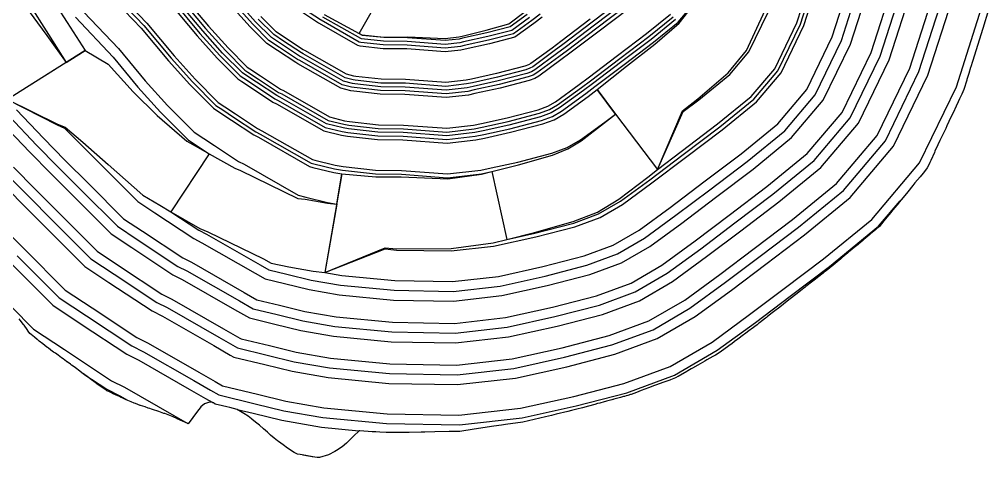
# Model space of a CAD drawing. Extents: x 310187 to 312228, y 6607198 to 6609795.
# Drawn here: x 311870.2 to 312219.2, y 6608226.1 to 6608383.7 of the extents above; entities that cross this region are included whole.
import ezdxf

# ---------------------------------------------------------------- set-up
doc = ezdxf.new("R2010")
doc.units = 0

msp = doc.modelspace()

# ---------------------------------------------------------------- linework, layer by layer
at = {"layer": 'CASTLEHILL', "color": 1}
msp.add_line((311972.284, 6608227.005, 430), (311976.314, 6608226.308, 430), dxfattribs=at)
at = {"layer": 'CASTLEHILL', "color": 4}
for points in [[(311862.765, 6608404.449, 400), (311873.354, 6608389.742, 400), (311880.678, 6608378.271, 400), (311887.057, 6608368.178, 400), (311865.925, 6608354.82, 400)], [(311904.154, 6608394.798, 380), (311916.036, 6608382.352, 380), (311925.866, 6608370.572, 380), (311933.454, 6608362.146, 380), (311941.822, 6608353.787, 380), (311944.173, 6608352.232, 380), (311948.006, 6608349.696, 380), (311955.971, 6608344.427, 380), (311957.543, 6608343.637, 380), (311975.695, 6608333.257, 380), (311976.515, 6608333.059, 380), (311983.93, 6608331.233, 380), (311986.735, 6608330.748, 380), (311998.47, 6608329.451, 380), (312007.809, 6608329.34, 380), (312024.373, 6608328.098, 380), (312036.381, 6608329.456, 380), (312040.07, 6608330.269, 380), (312049.641, 6608332.38, 380), (312061.926, 6608335.561, 380), (312067.465, 6608337.609, 380), (312072.191, 6608340.354, 380), (312081.486, 6608347.116, 380), (312084.843, 6608349.653, 380), (312099.915, 6608329.707, 380), (312108.428, 6608336.14, 380), (312121.585, 6608346.081, 380), (312133.7, 6608355.968, 380), (312142.168, 6608365.962, 380), (312150.165, 6608382.48, 380), (312157.291, 6608404.646, 380)], [(311893.341, 6608386.315, 390), (311905.826, 6608373.237, 390), (311915.528, 6608361.61, 390), (311923.53, 6608352.723, 390), (311933.128, 6608343.137, 390), (311936.626, 6608340.823, 390), (311940.459, 6608338.287, 390), (311949.101, 6608332.57, 390), (311951.071, 6608331.58, 390), (311970.592, 6608320.417, 390), (311973.273, 6608319.769, 390), (311981.125, 6608317.836, 390), (311984.444, 6608317.261, 390), (311980.183, 6608292.627, 390), (311986.262, 6608291.576, 390), (312005.332, 6608289.745, 390), (312026.173, 6608289.375, 390), (312042.736, 6608291.249, 390), (312058.656, 6608294.759, 390), (312073.511, 6608298.606, 390), (312084.008, 6608302.487, 390), (312093.337, 6608307.905, 390), (312104.525, 6608316.044, 390), (312116.675, 6608325.226, 390), (312130.036, 6608335.321, 390), (312143.323, 6608346.165, 390), (312153.726, 6608358.441, 390), (312162.895, 6608377.382, 390), (312170.459, 6608400.91, 390)], [(311869.174, 6608351.159, 400), (311878.828, 6608340.915, 400), (311886.569, 6608333.107, 400), (311895.192, 6608324.49, 400), (311907.703, 6608311.994, 400), (311914.555, 6608307.46, 400), (311929.013, 6608297.896, 400), (311932.146, 6608296.321, 400), (311951.148, 6608285.455, 400), (311955.667, 6608282.87, 400), (311963.792, 6608280.907, 400), (311972.924, 6608278.658, 400), (311984.264, 6608276.697, 400), (312004.481, 6608274.756, 400), (312026.886, 6608274.358, 400), (312045.201, 6608276.43, 400), (312062.153, 6608280.168, 400), (312078.004, 6608284.272, 400), (312090.423, 6608288.865, 400), (312101.538, 6608295.32, 400), (312113.461, 6608303.993, 400), (312125.719, 6608313.256, 400), (312139.304, 6608323.521, 400), (312153.877, 6608335.414, 400), (312166.4, 6608350.193, 400), (312176.855, 6608371.791, 400), (312184.9, 6608396.813, 400)], [(311868.04, 6608330.488, 410), (311875.94, 6608322.52, 410), (311884.589, 6608313.877, 410), (311898.168, 6608300.314, 410), (311906.278, 6608294.948, 410), (311921.48, 6608284.892, 410), (311925.049, 6608283.098, 410), (311943.7, 6608272.433, 410), (311949.621, 6608269.046, 410), (311950.07, 6608268.789, 410), (311960.237, 6608266.332, 410), (311969.848, 6608263.965, 410), (311982.266, 6608261.817, 410), (312003.63, 6608259.766, 410), (312027.599, 6608259.341, 410), (312047.666, 6608261.611, 410), (312065.649, 6608265.576, 410), (312082.498, 6608269.939, 410), (312096.839, 6608275.242, 410), (312109.74, 6608282.734, 410), (312122.397, 6608291.942, 410), (312134.764, 6608301.287, 410), (312148.572, 6608311.721, 410), (312164.431, 6608324.663, 410), (312179.075, 6608341.945, 410), (312190.816, 6608366.199, 410), (312199.341, 6608392.716, 410)], [(311928.247, 6608393.253, 360), (311938.229, 6608381.29, 360), (311945.321, 6608373.415, 360), (311952.22, 6608366.523, 360), (311953.199, 6608365.875, 360), (311957.032, 6608363.34, 360), (311964.186, 6608358.607, 360), (311965.283, 6608358.056, 360), (311981.817, 6608348.601, 360), (311987.283, 6608347.255, 360), (311989.03, 6608346.953, 360), (311999.467, 6608345.799, 360), (312008.518, 6608345.692, 360), (312024.063, 6608344.526, 360), (312033.693, 6608345.615, 360), (312036.547, 6608346.245, 360), (312045.828, 6608348.291, 360), (312057.026, 6608351.191, 360), (312060.469, 6608352.464, 360), (312063.248, 6608354.078, 360), (312071.742, 6608360.257, 360), (312074.981, 6608362.704, 360), (312085.54, 6608370.683, 360), (312096.034, 6608378.613, 360), (312104.604, 6608385.606, 360)], [(311863.186, 6608309.816, 420), (311871.866, 6608301.142, 420), (311886.726, 6608286.298, 420), (311896.346, 6608279.934, 420), (311912.44, 6608269.288, 420), (311916.532, 6608267.231, 420), (311934.762, 6608256.806, 420), (311940.683, 6608253.42, 420), (311943.354, 6608251.892, 420), (311955.97, 6608248.843, 420), (311966.157, 6608246.334, 420), (311979.868, 6608243.963, 420), (312002.609, 6608241.78, 420), (312028.454, 6608241.321, 420), (312050.624, 6608243.829, 420), (312069.845, 6608248.067, 420), (312087.89, 6608252.739, 420), (312104.538, 6608258.896, 420), (312119.582, 6608267.632, 420), (312133.119, 6608277.481, 420), (312145.617, 6608286.924, 420), (312159.693, 6608297.561, 420), (312177.095, 6608311.762, 420), (312194.284, 6608332.048, 420), (312207.568, 6608359.489, 420), (312216.67, 6608387.8, 420)], [(312075.678, 6608383.735, 340), (312065.118, 6608375.756, 340), (312061.998, 6608373.398, 340), (312054.305, 6608367.801, 340), (312053.473, 6608367.318, 340), (312052.127, 6608366.821, 340), (312042.015, 6608364.202, 340), (312033.025, 6608362.22, 340), (312031.006, 6608361.775, 340), (312023.752, 6608360.954, 340), (312009.228, 6608362.044, 340), (312000.465, 6608362.147, 340), (311991.325, 6608363.158, 340), (311990.637, 6608363.277, 340), (311987.951, 6608363.938, 340), (311973.022, 6608372.475, 340), (311972.401, 6608372.787, 340), (311966.057, 6608376.984, 340), (311962.617, 6608379.26, 340), (311957.187, 6608384.683, 340)], [(311859.142, 6608288.407, 430), (311875.284, 6608272.283, 430), (311886.413, 6608264.92, 430), (311903.399, 6608253.684, 430), (311908.015, 6608251.363, 430), (311925.825, 6608241.179, 430), (311930.852, 6608238.304, 430)]]:
    msp.add_polyline3d(points, dxfattribs=at)
at = {"layer": 'CASTLEHILL', "color": 3}
for points in [[(311902.036, 6608393.137, 390), (311914.036, 6608380.567, 390), (311923.841, 6608368.817, 390), (311931.51, 6608360.301, 390), (311940.119, 6608351.701, 390), (311942.695, 6608349.997, 390), (311946.528, 6608347.462, 390), (311954.625, 6608342.105, 390), (311956.276, 6608341.275, 390), (311974.695, 6608330.742, 390), (311975.88, 6608330.456, 390), (311983.38, 6608328.609, 390), (311986.319, 6608328.101, 390), (311980.183, 6608292.627, 390), (312001.929, 6608301.196, 390), (312005.956, 6608300.736, 390), (312025.65, 6608300.386, 390), (312040.929, 6608302.114, 390), (312056.092, 6608305.458, 390), (312070.217, 6608309.115, 390), (312079.303, 6608312.475, 390), (312087.323, 6608317.133, 390), (312097.973, 6608324.881, 390), (312110.043, 6608334.002, 390), (312123.24, 6608343.973, 390), (312135.585, 6608354.048, 390), (312144.432, 6608364.489, 390), (312152.658, 6608381.482, 390), (312159.87, 6608403.914, 390)], [(311879.977, 6608394.235, 400), (311887.43, 6608382.561, 400), (311893.82, 6608372.452, 400), (311865.925, 6608354.82, 400), (311883.815, 6608345.736, 400), (311886.453, 6608344.587, 400), (311892.237, 6608338.753, 400), (311900.847, 6608330.149, 400), (311912.788, 6608318.222, 400), (311918.969, 6608314.132, 400), (311933.031, 6608304.83, 400), (311935.931, 6608303.373, 400), (311955.119, 6608292.4, 400), (311958.652, 6608290.379, 400), (311965.688, 6608288.679, 400), (311974.564, 6608286.493, 400), (311985.33, 6608284.631, 400), (312004.935, 6608282.749, 400), (312026.505, 6608282.366, 400), (312043.887, 6608284.332, 400), (312060.288, 6608287.949, 400), (312075.608, 6608291.916, 400), (312087.002, 6608296.129, 400), (312097.165, 6608302.031, 400), (312108.696, 6608310.42, 400), (312120.896, 6608319.639, 400), (312134.361, 6608329.813, 400), (312148.249, 6608341.147, 400), (312159.641, 6608354.591, 400), (312169.411, 6608374.772, 400), (312177.199, 6608398.998, 400)], [(311864.038, 6608346.4, 410), (311873.793, 6608336.049, 410), (311881.608, 6608328.166, 410), (311890.243, 6608319.537, 410), (311903.252, 6608306.542, 410), (311910.692, 6608301.62, 410), (311925.497, 6608291.827, 410), (311928.834, 6608290.149, 410), (311947.671, 6608279.377, 410), (311953.055, 6608276.298, 410), (311962.133, 6608274.104, 410), (311971.488, 6608271.8, 410), (311983.332, 6608269.752, 410), (312004.084, 6608267.76, 410), (312027.218, 6608267.349, 410), (312046.352, 6608269.513, 410), (312063.785, 6608273.357, 410), (312080.102, 6608277.582, 410), (312093.418, 6608282.507, 410), (312105.366, 6608289.445, 410), (312117.632, 6608298.368, 410), (312129.941, 6608307.67, 410), (312143.629, 6608318.013, 410), (312158.803, 6608330.396, 410), (312172.316, 6608346.343, 410), (312183.371, 6608369.181, 410), (312191.64, 6608394.901, 410)], [(311863.005, 6608325.621, 420), (311870.979, 6608317.578, 420), (311879.64, 6608308.924, 420), (311893.717, 6608294.862, 420), (311902.415, 6608289.108, 420), (311917.964, 6608278.823, 420), (311921.736, 6608276.926, 420), (311940.223, 6608266.354, 420), (311946.144, 6608262.968, 420), (311947.458, 6608262.217, 420), (311958.577, 6608259.529, 420), (311968.413, 6608257.108, 420), (311981.333, 6608254.873, 420), (312003.233, 6608252.77, 420), (312027.931, 6608252.332, 420), (312048.817, 6608254.694, 420), (312067.281, 6608258.766, 420), (312084.595, 6608263.249, 420), (312099.834, 6608268.884, 420), (312113.568, 6608276.86, 420), (312126.567, 6608286.317, 420), (312138.985, 6608295.701, 420), (312152.897, 6608306.213, 420), (312169.357, 6608319.645, 420), (312184.991, 6608338.095, 420), (312197.332, 6608363.589, 420), (312206.081, 6608390.804, 420)], [(311924.247, 6608389.682, 380), (311934.179, 6608377.779, 380), (311941.433, 6608369.723, 380), (311948.814, 6608362.351, 380), (311950.243, 6608361.406, 380), (311954.075, 6608358.871, 380), (311961.495, 6608353.962, 380), (311962.747, 6608353.333, 380), (311979.808, 6608343.577, 380), (311986.185, 6608342.006, 380), (311988.278, 6608341.644, 380), (311999.141, 6608340.443, 380), (312008.286, 6608340.335, 380), (312024.164, 6608339.145, 380), (312034.574, 6608340.322, 380), (312037.701, 6608341.011, 380), (312047.077, 6608343.079, 380), (312058.632, 6608346.071, 380), (312062.761, 6608347.598, 380), (312066.178, 6608349.582, 380), (312074.934, 6608355.952, 380), (312078.212, 6608358.429, 380), (312084.843, 6608349.653, 380), (312099.915, 6608329.707, 380), (312109.24, 6608350.541, 380), (312114.789, 6608354.733, 380), (312125.961, 6608363.851, 380), (312132.875, 6608372.01, 380), (312139.928, 6608386.58, 380)], [(312089.238, 6608387.265, 360), (312078.908, 6608379.46, 360), (312068.349, 6608371.481, 360), (312065.19, 6608369.093, 360), (312057.234, 6608363.306, 360), (312055.765, 6608362.452, 360), (312053.732, 6608361.7, 360), (312043.264, 6608358.99, 360), (312034.179, 6608356.987, 360), (312031.886, 6608356.481, 360), (312023.854, 6608355.573, 360), (312008.995, 6608356.687, 360), (312000.138, 6608356.792, 360), (311990.574, 6608357.849, 360), (311989.539, 6608358.028, 360), (311985.942, 6608358.914, 360), (311970.487, 6608367.752, 360), (311969.71, 6608368.142, 360), (311963.101, 6608372.515, 360), (311959.268, 6608375.05, 360), (311959.211, 6608375.087, 360), (311953.3, 6608380.992, 360), (311946.541, 6608388.497, 360)], [(312058.487, 6608384.532, 340), (312055.446, 6608382.235, 340), (312048.634, 6608377.279, 340), (312039.451, 6608374.901, 340), (312030.656, 6608372.962, 340), (312029.198, 6608372.64, 340), (312023.544, 6608372.001, 340), (312009.704, 6608373.039, 340), (312001.136, 6608373.14, 340), (311992.882, 6608374.053, 340), (311992.076, 6608374.251, 340), (311978.226, 6608382.171, 340), (311977.925, 6608382.322, 340), (311972.126, 6608386.158, 340)], [(311866.917, 6608296.188, 430), (311882.275, 6608280.847, 430), (311892.482, 6608274.094, 430), (311908.923, 6608263.218, 430), (311913.22, 6608261.059, 430), (311931.286, 6608250.727, 430), (311937.206, 6608247.341, 430), (311939.561, 6608245.994, 430)]]:
    msp.add_polyline3d(points, dxfattribs=at)
at = {"layer": 'CASTLEHILL', "color": 23}
for points in [[(311903.095, 6608393.968, 385), (311915.036, 6608381.459, 385), (311924.853, 6608369.694, 385), (311932.482, 6608361.223, 385), (311940.971, 6608352.744, 385), (311943.434, 6608351.114, 385), (311947.267, 6608348.579, 385), (311955.298, 6608343.266, 385), (311956.909, 6608342.456, 385), (311975.195, 6608332, 385), (311976.197, 6608331.757, 385), (311983.655, 6608329.921, 385), (311986.547, 6608329.421, 385), (311998.388, 6608328.112, 385), (312007.751, 6608328.001, 385), (312024.398, 6608326.753, 385), (312036.601, 6608328.133, 385), (312040.359, 6608328.961, 385), (312045.742, 6608304.548, 385), (312055.78, 6608306.761, 385), (312069.815, 6608310.395, 385), (312078.73, 6608313.692, 385), (312086.591, 6608318.257, 385), (312097.175, 6608325.957, 385), (312109.236, 6608335.071, 385), (312122.412, 6608345.027, 385), (312134.642, 6608355.008, 385), (312143.3, 6608365.225, 385), (312151.411, 6608381.981, 385), (312158.58, 6608404.28, 385)], [(311890.386, 6608384.438, 395), (311903.903, 6608370.077, 395), (311912.882, 6608359.316, 395), (311920.991, 6608350.312, 395), (311930.902, 6608340.411, 395), (311934.694, 6608337.903, 395), (311938.527, 6608335.367, 395), (311924.734, 6608314.517, 395), (311934.789, 6608307.865, 395), (311937.588, 6608306.458, 395), (311956.857, 6608295.439, 395), (311959.958, 6608293.665, 395), (311966.518, 6608292.08, 395), (311975.282, 6608289.922, 395), (311985.796, 6608288.103, 395), (312005.133, 6608286.247, 395), (312026.339, 6608285.871, 395), (312043.312, 6608287.79, 395), (312059.472, 6608291.354, 395), (312074.56, 6608295.261, 395), (312085.505, 6608299.308, 395), (312095.251, 6608304.968, 395), (312106.61, 6608313.232, 395), (312118.786, 6608322.432, 395), (312132.198, 6608332.567, 395), (312145.786, 6608343.656, 395), (312156.683, 6608356.516, 395), (312166.153, 6608376.077, 395), (312173.829, 6608399.954, 395)], [(312053.052, 6608385.463, 325), (312046.887, 6608380.978, 325), (312038.514, 6608378.81, 325), (312029.791, 6608376.887, 325), (312028.538, 6608376.611, 325), (312023.468, 6608376.037, 325), (312009.879, 6608377.056, 325), (312001.382, 6608377.157, 325), (311993.583, 6608378.019, 325), (311992.491, 6608378.643, 325), (312004.902, 6608400.345, 325)], [(311866.606, 6608348.78, 405), (311876.31, 6608338.482, 405), (311884.089, 6608330.636, 405), (311892.718, 6608322.013, 405), (311905.478, 6608309.268, 405), (311912.624, 6608304.54, 405), (311927.255, 6608294.861, 405), (311930.49, 6608293.235, 405), (311949.409, 6608282.416, 405), (311954.361, 6608279.584, 405), (311962.963, 6608277.505, 405), (311972.206, 6608275.229, 405), (311983.798, 6608273.224, 405), (312004.282, 6608271.258, 405), (312027.052, 6608270.854, 405), (312045.777, 6608272.972, 405), (312062.969, 6608276.762, 405), (312079.053, 6608280.927, 405), (312091.921, 6608285.686, 405), (312103.452, 6608292.383, 405), (312115.546, 6608301.181, 405), (312127.83, 6608310.463, 405), (312141.466, 6608320.767, 405), (312156.34, 6608332.905, 405), (312169.358, 6608348.268, 405), (312180.113, 6608370.486, 405), (312188.27, 6608395.857, 405)], [(311865.523, 6608328.055, 415), (311873.46, 6608320.049, 415), (311882.115, 6608311.4, 415), (311895.943, 6608297.588, 415), (311904.346, 6608292.028, 415), (311919.722, 6608281.857, 415), (311923.393, 6608280.012, 415), (311941.962, 6608269.393, 415), (311947.882, 6608266.007, 415), (311948.764, 6608265.503, 415), (311959.407, 6608262.931, 415), (311969.13, 6608260.536, 415), (311981.8, 6608258.345, 415), (312003.431, 6608256.268, 415), (312027.765, 6608255.837, 415), (312048.241, 6608258.153, 415), (312066.465, 6608262.171, 415), (312083.546, 6608266.594, 415), (312098.337, 6608272.063, 415), (312111.654, 6608279.797, 415), (312124.482, 6608289.13, 415), (312136.874, 6608298.494, 415), (312150.734, 6608308.967, 415), (312166.894, 6608322.154, 415), (312182.033, 6608340.02, 415), (312194.074, 6608364.894, 415), (312202.711, 6608391.76, 415)], [(312106.489, 6608383.686, 370), (312097.689, 6608376.505, 370), (312087.155, 6608368.546, 370), (312076.596, 6608360.567, 370), (312073.338, 6608358.105, 370), (312064.713, 6608351.83, 370), (312061.615, 6608350.031, 370), (312057.829, 6608348.631, 370), (312046.452, 6608345.685, 370), (312037.124, 6608343.628, 370), (312034.134, 6608342.969, 370), (312024.113, 6608341.835, 370), (312008.402, 6608343.014, 370), (311999.304, 6608343.121, 370), (311988.654, 6608344.298, 370), (311986.734, 6608344.631, 370), (311980.812, 6608346.089, 370), (311964.015, 6608355.695, 370), (311962.84, 6608356.285, 370), (311955.553, 6608361.105, 370), (311951.721, 6608363.641, 370), (311950.517, 6608364.437, 370), (311943.377, 6608371.569, 370), (311936.204, 6608379.535, 370), (311926.247, 6608391.467, 370)], [(311927.247, 6608392.36, 365), (311937.216, 6608380.412, 365), (311944.349, 6608372.492, 365), (311951.368, 6608365.48, 365), (311952.46, 6608364.758, 365), (311956.292, 6608362.223, 365), (311963.513, 6608357.446, 365), (311964.649, 6608356.875, 365), (311981.315, 6608347.345, 365), (311987.009, 6608345.943, 365), (311988.842, 6608345.626, 365), (311999.386, 6608344.46, 365), (312008.46, 6608344.353, 365), (312024.088, 6608343.181, 365), (312033.914, 6608344.292, 365), (312036.836, 6608344.936, 365), (312046.14, 6608346.988, 365), (312057.428, 6608349.911, 365), (312061.042, 6608351.247, 365), (312063.98, 6608352.954, 365), (312072.54, 6608359.181, 365), (312075.788, 6608361.636, 365), (312086.348, 6608369.614, 365), (312096.862, 6608377.559, 365), (312105.546, 6608384.646, 365)], [(311925.247, 6608390.575, 375), (311935.191, 6608378.657, 375), (311942.405, 6608370.646, 375), (311949.665, 6608363.394, 375), (311950.982, 6608362.523, 375), (311954.814, 6608359.988, 375), (311962.168, 6608355.124, 375), (311963.381, 6608354.514, 375), (311980.31, 6608344.833, 375), (311986.459, 6608343.319, 375), (311988.466, 6608342.971, 375), (311999.222, 6608341.782, 375), (312008.344, 6608341.674, 375), (312024.139, 6608340.49, 375), (312034.354, 6608341.645, 375), (312037.413, 6608342.32, 375), (312046.765, 6608344.382, 375), (312058.23, 6608347.351, 375), (312062.188, 6608348.814, 375), (312065.445, 6608350.706, 375), (312074.136, 6608357.028, 375), (312077.404, 6608359.498, 375), (312087.963, 6608367.477, 375), (312098.517, 6608375.451, 375), (312107.431, 6608382.726, 375), (312110.621, 6608386.491, 375)], [(312088.411, 6608388.319, 355), (312078.101, 6608380.528, 355), (312067.541, 6608372.55, 355), (312064.392, 6608370.17, 355), (312056.502, 6608364.43, 355), (312055.192, 6608363.669, 355), (312053.331, 6608362.98, 355), (312042.952, 6608360.293, 355), (312033.89, 6608358.295, 355), (312031.666, 6608357.804, 355), (312023.829, 6608356.918, 355), (312009.053, 6608358.026, 355), (312000.22, 6608358.131, 355), (311990.761, 6608359.176, 355), (311989.813, 6608359.34, 355), (311986.444, 6608360.17, 355), (311971.12, 6608368.933, 355), (311970.383, 6608369.304, 355), (311963.84, 6608373.632, 355), (311960.063, 6608376.13, 355), (311954.272, 6608381.915, 355), (311947.554, 6608389.375, 355)], [(312087.583, 6608389.373, 350), (312077.293, 6608381.597, 350), (312066.734, 6608373.618, 350), (312063.594, 6608371.246, 350), (312055.769, 6608365.553, 350), (312054.619, 6608364.885, 350), (312052.929, 6608364.261, 350), (312042.64, 6608361.596, 350), (312033.602, 6608359.603, 350), (312031.446, 6608359.128, 350), (312023.803, 6608358.264, 350), (312009.111, 6608359.365, 350), (312000.302, 6608359.469, 350), (311990.949, 6608360.503, 350), (311990.088, 6608360.652, 350), (311986.946, 6608361.426, 350), (311971.754, 6608370.114, 350), (311971.056, 6608370.465, 350), (311964.579, 6608374.749, 350), (311960.914, 6608377.173, 350), (311955.244, 6608382.838, 350), (311948.566, 6608390.252, 350)], [(312086.755, 6608390.427, 345), (312076.485, 6608382.666, 345), (312065.926, 6608374.687, 345), (312062.796, 6608372.322, 345), (312055.037, 6608366.677, 345), (312054.046, 6608366.102, 345), (312052.528, 6608365.541, 345), (312042.327, 6608362.899, 345), (312033.313, 6608360.912, 345), (312031.226, 6608360.451, 345), (312023.778, 6608359.609, 345), (312009.169, 6608360.704, 345), (312000.384, 6608360.808, 345), (311991.137, 6608361.831, 345), (311990.363, 6608361.965, 345), (311987.449, 6608362.682, 345), (311972.388, 6608371.295, 345), (311971.728, 6608371.626, 345), (311965.318, 6608375.867, 345), (311961.766, 6608378.217, 345), (311956.216, 6608383.761, 345)], [(312057.679, 6608385.601, 335), (312054.648, 6608383.311, 335), (312048.052, 6608378.512, 335), (312039.139, 6608376.204, 335), (312030.368, 6608374.27, 335), (312028.978, 6608373.964, 335), (312023.518, 6608373.346, 335), (312009.762, 6608374.378, 335), (312001.218, 6608374.479, 335), (311993.116, 6608375.375, 335), (311992.578, 6608375.507, 335), (311978.86, 6608383.352, 335), (311978.598, 6608383.484, 335), (311972.865, 6608387.276, 335)], [(312053.85, 6608384.387, 330), (312047.469, 6608379.745, 330), (312038.827, 6608377.507, 330), (312030.079, 6608375.578, 330), (312028.758, 6608375.287, 330), (312023.493, 6608374.692, 330), (312009.82, 6608375.717, 330), (312001.3, 6608375.818, 330), (311993.351, 6608376.697, 330), (311993.08, 6608376.763, 330), (311979.494, 6608384.533, 330)], [(311869.391, 6608298.665, 425), (311884.501, 6608283.573, 425), (311894.414, 6608277.014, 425), (311910.682, 6608266.253, 425), (311914.876, 6608264.145, 425), (311933.024, 6608253.766, 425), (311938.944, 6608250.38, 425), (311942.047, 6608248.606, 425), (311955.141, 6608245.441, 425), (311965.44, 6608242.905, 425), (311979.402, 6608240.49, 425), (312002.41, 6608238.282, 425), (312028.621, 6608237.817, 425), (312051.199, 6608240.37, 425), (312070.661, 6608244.662, 425), (312088.938, 6608249.394, 425), (312106.036, 6608255.717, 425), (312121.496, 6608264.695, 425), (312135.205, 6608274.669, 425), (312147.727, 6608284.131, 425), (312161.856, 6608294.807, 425), (312179.558, 6608309.253, 425), (312187.378, 6608318.482, 425)]]:
    msp.add_polyline3d(points, dxfattribs=at)
at = {"layer": 'CASTLEHILL', "color": 2}
for points in [[(311872.04, 6608388.85, 402.267), (311880.097, 6608377.902, 400.983), (311887.057, 6608368.178, 400), (311893.82, 6608372.452, 400), (311902.158, 6608367.527, 399.334), (311911.145, 6608357.586, 398.502), (311919.857, 6608349.177, 397.291), (311930.511, 6608339.931, 395.88), (311934.533, 6608337.658, 395.418), (311938.527, 6608335.367, 395), (311947.714, 6608330.176, 393.945), (311949.841, 6608329.287, 393.714), (311970.49, 6608319.276, 391.487), (311973.08, 6608318.978, 391.162), (311981.075, 6608317.595, 390.351), (311984.444, 6608317.261, 390), (311986.319, 6608328.101, 390), (311998.524, 6608327.078, 388.775), (312007.692, 6608327.101, 388.364), (312024.42, 6608326.3, 386.689), (312036.622, 6608328.012, 385.457), (312040.359, 6608328.961, 385), (312049.892, 6608331.333, 384.018), (312062.146, 6608334.859, 382.742), (312067.711, 6608337.088, 382.143), (312072.424, 6608339.997, 381.589), (312081.556, 6608347.022, 380.437), (312084.843, 6608349.653, 380), (312078.212, 6608358.429, 380), (312088.753, 6608366.848, 378.651), (312099.005, 6608374.83, 377.947), (312107.769, 6608382.382, 376.79), (312110.913, 6608386.301, 376.288)], [(311865.925, 6608354.82, 400), (311883.925, 6608345.97, 399.631), (311886.721, 6608344.979, 399.334), (311892.981, 6608339.493, 398.502), (311902.187, 6608331.491, 397.291), (311914.621, 6608320.468, 395.88), (311920.739, 6608316.808, 395.418), (311924.734, 6608314.517, 395), (311935.16, 6608308.506, 393.945), (311938.014, 6608307.252, 393.714), (311958.079, 6608297.574, 391.487), (311960.885, 6608295.996, 391.453), (311967.155, 6608294.691, 391.162), (311975.949, 6608293.11, 390.351), (311980.183, 6608292.627, 390), (312001.884, 6608301.531, 388.775), (312005.985, 6608301.174, 388.364), (312025.608, 6608301.275, 386.689), (312040.729, 6608303.317, 385.457), (312045.742, 6608304.548, 385), (312055.719, 6608307.017, 384.018), (312069.634, 6608310.973, 382.742), (312078.403, 6608314.387, 382.143), (312086.091, 6608319.024, 381.589), (312096.447, 6608326.939, 380.437), (312099.915, 6608329.707, 380), (312108.948, 6608350.773, 378.651), (312114.449, 6608355.166, 377.947), (312125.356, 6608364.467, 376.79), (312132.034, 6608372.557, 376.288), (312138.727, 6608387.062, 375.182)], [(311979.98, 6608385.439, 326.164), (311992.491, 6608378.643, 325), (311993.594, 6608378.051, 324.875), (312001.39, 6608377.301, 324.46), (312009.895, 6608377.426, 323.621), (312023.454, 6608376.759, 322.319), (312028.408, 6608377.394, 322.039), (312029.617, 6608377.674, 321.993), (312038.273, 6608379.819, 321.129), (312046.375, 6608382.064, 320.6), (312052.279, 6608386.505, 320.16)]]:
    msp.add_polyline3d(points, dxfattribs=at)
at = {"layer": 'CASTLEHILL', "color": 7}
msp.add_polyline3d([(312219.183, 6608387.087, 423.728), (312217.111, 6608380.418, 423.825), (312213.416, 6608368.526, 424), (312212.81, 6608366.641, 424), (312212.712, 6608366.339, 424), (312212.051, 6608364.281, 424), (312211.336, 6608362.058, 424), (312211.299, 6608361.934, 424.003), (312211.28, 6608361.874, 424.005), (312210.236, 6608358.421, 424.094), (312209.484, 6608356.8, 424.136), (312208.715, 6608355.157, 424.17), (312208.178, 6608354, 424.2), (312207.464, 6608352.461, 424.239), (312206.364, 6608350.117, 424.284), (312205.599, 6608348.47, 424.326), (312204.129, 6608345.346, 424.38), (312203.723, 6608344.472, 424.402), (312201.66, 6608340.096, 424.473), (312200.917, 6608338.517, 424.5), (312199.875, 6608336.282, 424.553), (312199.659, 6608335.819, 424.562), (312198.331, 6608332.959, 424.635), (312197.974, 6608332.197, 424.651), (312197.602, 6608331.398, 424.67), (312197.064, 6608330.239, 424.699), (312196.77, 6608329.883, 424.708), (312195.566, 6608328.418, 424.747), (312194.478, 6608327.1, 424.78), (312192.627, 6608324.851, 424.838), (312191.888, 6608323.951, 424.865), (312190.05, 6608321.717, 424.925), (312187.764, 6608318.938, 425), (312186.983, 6608317.983, 425.03), (312186.802, 6608317.761, 425.038), (312184.721, 6608315.216, 425.12), (312183.917, 6608314.232, 425.153), (312181.931, 6608311.802, 425.232), (312180.565, 6608310.132, 425.286), (312179.716, 6608309.093, 425.32), (312179.637, 6608309.027, 425.322), (312178.736, 6608308.269, 425.347), (312178.459, 6608308.037, 425.354), (312176.828, 6608306.67, 425.393), (312176.429, 6608306.335, 425.404), (312174.238, 6608304.506, 425.449), (312174.002, 6608304.307, 425.455), (312173.882, 6608304.207, 425.459), (312171.576, 6608302.287, 425.5), (312171.36, 6608302.107, 425.505), (312171.335, 6608302.086, 425.505), (312168.754, 6608299.931, 425.56), (312168.444, 6608299.671, 425.567), (312166.482, 6608298.031, 425.61), (312165.928, 6608297.566, 425.624), (312163.969, 6608295.924, 425.672), (312163.067, 6608295.166, 425.696), (312162.167, 6608294.41, 425.72), (312161.89, 6608294.196, 425.726), (312160.819, 6608293.361, 425.754), (312159.991, 6608292.717, 425.776), (312159.58, 6608292.397, 425.787), (312158.064, 6608291.216, 425.827), (312156.388, 6608289.91, 425.871), (312155.873, 6608289.509, 425.886), (312153.406, 6608287.587, 425.951), (312153.133, 6608287.374, 425.959), (312151.559, 6608286.149, 426), (312150.891, 6608285.628, 426.018), (312150.796, 6608285.554, 426.021), (312148.199, 6608283.53, 426.091), (312148.188, 6608283.521, 426.091), (312147.708, 6608283.145, 426.107), (312146.02, 6608281.828, 426.154), (312145.202, 6608281.187, 426.181), (312143.5, 6608279.858, 426.23), (312142.212, 6608278.85, 426.269), (312141.259, 6608278.105, 426.298), (312139.62, 6608276.825, 426.345), (312139.179, 6608276.48, 426.358), (312138.8, 6608276.183, 426.369), (312136.671, 6608274.525, 426.426), (312136.365, 6608274.285, 426.435), (312136.059, 6608274.047, 426.444), (312135.809, 6608273.853, 426.45), (312133.626, 6608272.225, 426.495), (312133.609, 6608272.212, 426.496), (312133.377, 6608272.04, 426.5), (312131.297, 6608270.476, 426.559), (312130.967, 6608270.23, 426.565), (312128.894, 6608268.683, 426.611), (312127.706, 6608267.8, 426.632), (312126.684, 6608267.047, 426.643), (312126.457, 6608266.881, 426.645), (312125.655, 6608266.293, 426.65), (312123.831, 6608264.956, 426.661), (312123.028, 6608264.373, 426.659), (312122.131, 6608263.719, 426.661), (312120.837, 6608262.972, 426.656), (312119.872, 6608262.423, 426.641), (312117.71, 6608261.179, 426.627), (312117.023, 6608260.79, 426.615), (312114.535, 6608259.362, 426.594), (312112.583, 6608258.242, 426.577), (312112.086, 6608257.96, 426.568), (312111.467, 6608257.605, 426.563), (312109.935, 6608256.725, 426.551), (312109.645, 6608256.561, 426.545), (312107.396, 6608255.268, 426.53), (312107.25, 6608255.186, 426.527), (312106.492, 6608254.748, 426.523), (312104.632, 6608254.076, 426.503), (312104.617, 6608254.071, 426.503), (312104.342, 6608253.971, 426.5), (312101.57, 6608252.961, 426.48), (312101.509, 6608252.937, 426.481), (312101.285, 6608252.855, 426.48), (312098.893, 6608251.978, 426.47), (312096.686, 6608251.166, 426.464), (312094.041, 6608250.161, 426.5), (312092.336, 6608249.531, 426.5), (312090.418, 6608248.822, 426.5), (312090.247, 6608248.758, 426.5), (312089.253, 6608248.391, 426.5), (312088.636, 6608248.231, 426.5), (312088.097, 6608248.091, 426.5), (312087.734, 6608247.998, 426.5), (312086.69, 6608247.721, 426.508), (312086.668, 6608247.716, 426.508), (312086.628, 6608247.705, 426.509), (312086.578, 6608247.691, 426.51), (312084.219, 6608247.058, 426.54), (312084.026, 6608247.006, 426.543), (312083.816, 6608246.949, 426.547), (312083.521, 6608246.869, 426.551), (312081.611, 6608246.352, 426.583), (312081.25, 6608246.255, 426.588), (312080.804, 6608246.134, 426.596), (312079.187, 6608245.693, 426.627), (312078.368, 6608245.471, 426.64), (312077.382, 6608245.204, 426.657), (312075.128, 6608244.589, 426.7), (312072.916, 6608243.982, 426.747), (312070.954, 6608243.442, 426.791), (312069.043, 6608242.991, 426.833), (312067.702, 6608242.675, 426.86), (312063.484, 6608241.675, 426.958), (312061.729, 6608241.258, 427), (312059.577, 6608240.736, 427.066), (312055.499, 6608239.748, 427.19), (312051.465, 6608238.77, 427.313), (312045.17, 6608237.927, 427.5), (312043.79, 6608237.728, 427.56), (312041.045, 6608237.331, 427.683), (312033.958, 6608236.306, 428), (312028.73, 6608235.507, 428.295), (312025.125, 6608235.43, 428.496), (312025.065, 6608235.429, 428.5), (312025.041, 6608235.428, 428.501), (312024.998, 6608235.427, 428.504), (312019.809, 6608235.306, 428.808), (312016.132, 6608235.237, 429), (312015.566, 6608235.227, 429.029), (312014.824, 6608235.217, 429.061), (312010.492, 6608235.153, 429.262), (312008.562, 6608235.125, 429.351), (312004.88, 6608235.09, 429.495), (312004.746, 6608235.089, 429.5), (312003.846, 6608235.078, 429.538), (312003.547, 6608235.075, 429.55), (312002.227, 6608235.06, 429.605), (311999.917, 6608235.211, 429.706), (311998.496, 6608235.306, 429.764), (311997.167, 6608235.392, 429.823), (311992.804, 6608235.695, 429.988), (311992.735, 6608235.699, 429.991), (311992.486, 6608235.717, 430), (311990.526, 6608233.737, 430), (311987.97, 6608231.296, 430), (311986.376, 6608229.931, 430), (311984.349, 6608228.629, 430), (311983.749, 6608228.31, 430), (311981.461, 6608227.091, 430), (311978.225, 6608226.121, 430), (311977.865, 6608226.07, 430), (311977.47, 6608226.106, 430.003), (311977.461, 6608226.107, 430.003), (311975.792, 6608226.385, 430.019), (311973.37, 6608226.803, 430.02), (311971.318, 6608227.166, 430.009), (311970.348, 6608227.34, 430), (311969.147, 6608227.932, 430), (311967.42, 6608229.019, 430), (311966.271, 6608229.799, 430), (311965.611, 6608230.291, 430), (311965.157, 6608230.628, 430), (311963.539, 6608231.832, 430), (311963.182, 6608232.12, 430), (311961.975, 6608233.095, 430), (311960.666, 6608234.195, 430), (311959.493, 6608235.256, 430), (311958.845, 6608235.809, 430), (311958.067, 6608236.474, 430), (311956.616, 6608237.709, 430), (311955.238, 6608238.844, 430), (311953.923, 6608239.919, 430), (311953.813, 6608240.001, 430), (311952.55, 6608240.943, 430), (311950.993, 6608241.989, 430), (311949.21, 6608243.062, 430), (311948.592, 6608243.422, 430), (311947.299, 6608243.741, 429.99), (311947.278, 6608243.747, 429.99), (311945.921, 6608244.08, 429.983), (311944.835, 6608244.33, 430), (311943.344, 6608244.69, 430), (311942.865, 6608244.806, 430), (311941.187, 6608245.212, 430), (311940.741, 6608245.319, 430), (311940.035, 6608245.723, 430), (311939.897, 6608245.802, 430), (311939.577, 6608245.985, 430), (311938.305, 6608245.878, 430), (311936.822, 6608245.438, 430), (311935.564, 6608244.342, 430), (311935.305, 6608244.018, 430), (311934.29, 6608242.748, 430), (311932.608, 6608240.446, 430), (311930.974, 6608238.234, 430), (311930.823, 6608238.307, 430.017), (311927.057, 6608240.071, 430.5), (311926.861, 6608240.155, 430.535), (311925.555, 6608240.706, 430.777), (311924.353, 6608241.214, 431), (311922.522, 6608241.878, 431.475), (311922.417, 6608241.918, 431.5), (311922.218, 6608241.99, 431.551), (311920.443, 6608242.643, 432), (311919.681, 6608242.885, 432.241), (311918.796, 6608243.182, 432.5), (311917.786, 6608243.506, 432.814), (311917.206, 6608243.688, 433), (311916.574, 6608243.896, 433.19), (311915.475, 6608244.274, 433.5), (311913.799, 6608244.839, 433.988), (311913.757, 6608244.854, 434), (311913.732, 6608244.862, 434.008), (311911.945, 6608245.487, 434.5), (311911.476, 6608245.674, 434.6), (311910.385, 6608246.131, 434.808), (311909.232, 6608246.635, 435), (311908.414, 6608246.987, 435.143), (311907.42, 6608247.441, 435.285), (311906.621, 6608247.809, 435.395), (311906.218, 6608248.015, 435.426), (311905.377, 6608248.379, 435.5), (311905.012, 6608248.546, 435.522), (311903.679, 6608249.167, 435.584), (311903.347, 6608249.32, 435.602), (311902.114, 6608249.93, 435.615), (311902.019, 6608249.976, 435.616), (311901.709, 6608250.129, 435.62), (311901.424, 6608250.274, 435.617), (311900.572, 6608250.866, 435.585), (311900.32, 6608251.034, 435.582), (311899.624, 6608251.54, 435.528), (311899.255, 6608251.807, 435.5), (311898.753, 6608252.178, 435.455), (311898.59, 6608252.294, 435.445), (311897.054, 6608253.404, 435.332), (311896.595, 6608253.738, 435.296), (311895.707, 6608254.386, 435.224), (311895.032, 6608254.88, 435.167), (311893.272, 6608256.185, 435), (311893.235, 6608256.214, 434.995), (311893.209, 6608256.233, 434.993), (311891.502, 6608257.511, 434.816), (311890.816, 6608258.013, 434.758), (311889.923, 6608258.675, 434.673), (311888.945, 6608259.365, 434.622), (311888.555, 6608259.638, 434.604), (311887.35, 6608260.508, 434.517), (311887.309, 6608260.537, 434.514), (311887.103, 6608260.686, 434.5), (311886.552, 6608261.09, 434.453), (311885.911, 6608261.561, 434.398), (311885.409, 6608261.927, 434.357), (311884.754, 6608262.412, 434.296), (311884.15, 6608262.859, 434.239), (311883.133, 6608263.575, 434.186), (311882.964, 6608263.697, 434.175), (311882.481, 6608264.044, 434.142), (311881.564, 6608264.703, 434.079), (311881.335, 6608264.87, 434.061), (311880.651, 6608265.374, 434), (311880.334, 6608265.616, 433.962), (311880.07, 6608265.822, 433.924), (311878.643, 6608266.952, 433.703), (311877.362, 6608267.97, 433.5), (311876.818, 6608268.395, 433.422), (311876.602, 6608268.564, 433.391), (311875.596, 6608269.375, 433.217), (311874.977, 6608269.868, 433.118), (311874.421, 6608270.335, 433), (311873.992, 6608270.7, 432.904), (311873.385, 6608271.546, 432.661), (311872.995, 6608272.095, 432.5), (311871.852, 6608273.66, 432.073), (311871.679, 6608273.904, 432), (311870.478, 6608275.484, 431.616), (311870.129, 6608275.947, 431.5)], dxfattribs=at)
at = {"layer": 'CASTLEHILL', "color": 1}
for points in [[(311893.431, 6608256.08, 435), (311901.641, 6608250.649, 435), (311906.359, 6608248.277, 435), (311909.153, 6608246.68, 435)], [(311948.627, 6608243.414, 430), (311954.311, 6608242.04, 430), (311964.722, 6608239.477, 430), (311978.936, 6608237.018, 430), (311992.473, 6608235.718, 430)]]:
    msp.add_polyline3d(points, dxfattribs=at)

doc.saveas('drawing.dxf')
